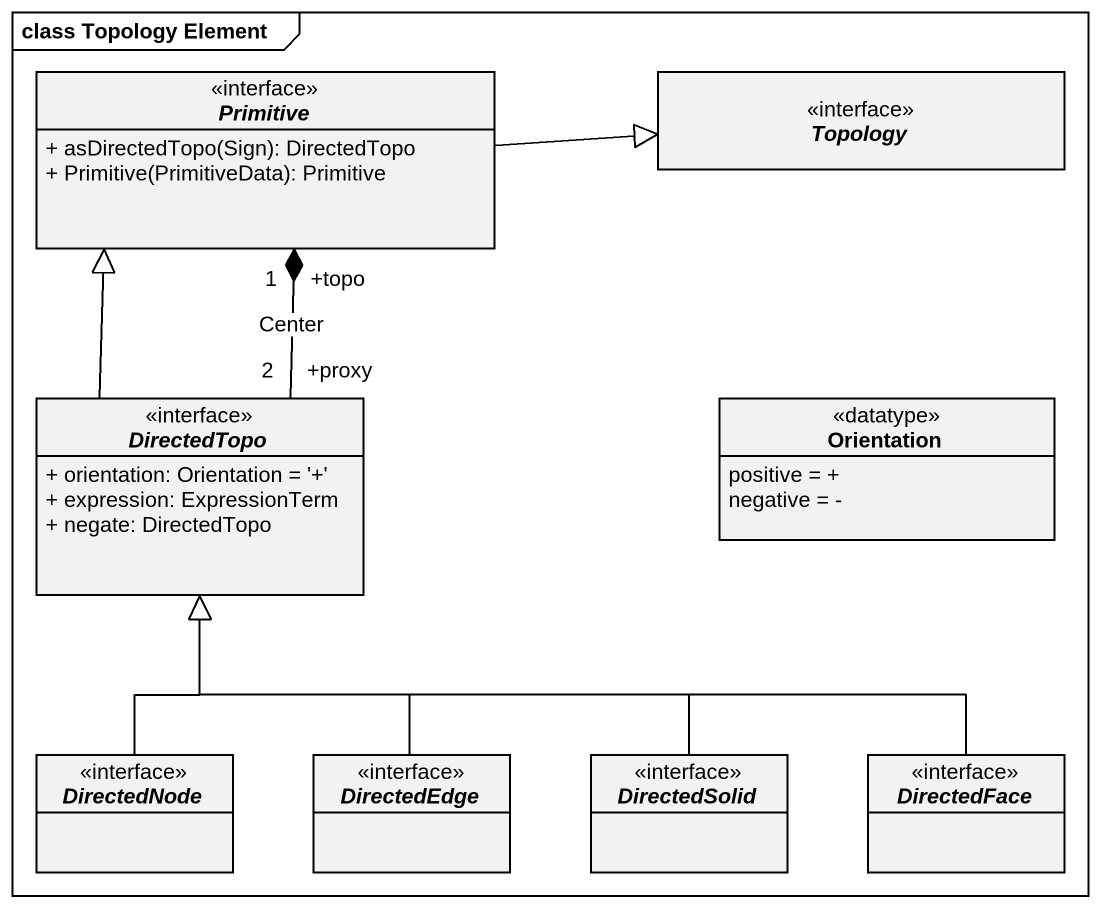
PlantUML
@startuml
mainframe class Topology Element
hide circle
hide empty members
skinparam classAttributeIconSize 0
interface Primitive {
  + asDirectedTopo(Sign): DirectedTopo
  + Primitive(PrimitiveData): Primitive
}
interface Topology
interface DirectedTopo {
  + orientation: Orientation = '+'
  + expression: ExpressionTerm
  + negate: DirectedTopo
}
enum Orientation <<datatype>> {
  positive = +
  negative = -
}
interface DirectedNode
interface DirectedEdge
interface DirectedSolid
interface DirectedFace
Primitive -right-|> Topology
Primitive "+topo\n1" *-- "+proxy\n2" DirectedTopo : Center
DirectedTopo -up-|> Primitive
DirectedNode -up-|> DirectedTopo
DirectedEdge -up-|> DirectedTopo
DirectedSolid -up-|> DirectedTopo
DirectedFace -left-|> DirectedTopo
@enduml
